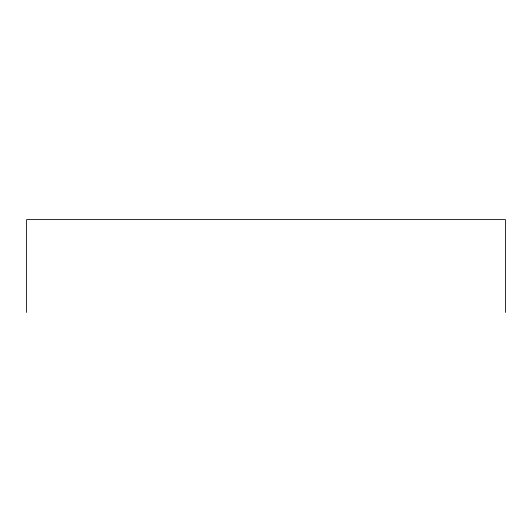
<?xml version="1.0" encoding="UTF-8"?>
<svg xmlns="http://www.w3.org/2000/svg" width="532" height="532" viewBox="0 0 532 532"><rect width="100%" height="100%" fill="white"/><g stroke="black" fill="none" stroke-linecap="round" stroke-linejoin="round"><path stroke-width="0.8" d="M505.4 312.437L505.4 219.563L26.6 219.563L26.6 312.437"/></g></svg>
